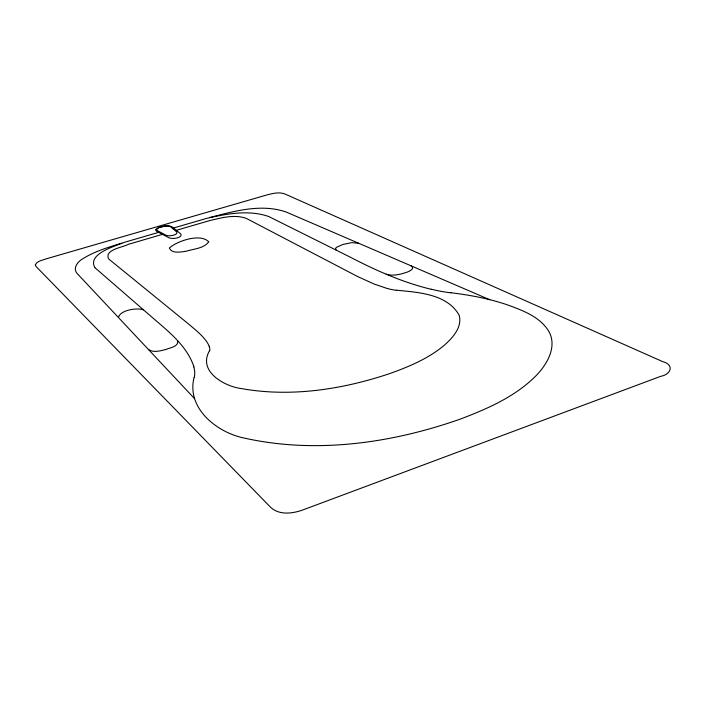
<?xml version="1.0" encoding="UTF-8"?>
<svg xmlns="http://www.w3.org/2000/svg" width="706" height="706" viewBox="0 0 706 706"><rect width="100%" height="100%" fill="white"/><g stroke="black" fill="none" stroke-linecap="round" stroke-linejoin="round"><path stroke-width="1.06" d="M156.185 229.856L159.009 227.57L165.478 226.052M194.053 377.586C186.269 408.509 217.289 432.752 244.541 438.135C315.864 454.011 391.336 443.262 459.659 419.329C487.122 408.977 515.159 396.798 536.136 375.627C546.929 364.534 557.325 347.043 549.012 331.679C540.116 316.694 522.608 310.402 507.049 304.736C488.914 298.62 470.028 295.046 451.055 292.761M209.435 350.864C197.601 371.347 224.42 386.482 241.531 388.6C290.775 397.39 341.942 389.518 389.024 373.827C408.695 366.838 428.524 358.622 444.612 344.987C452.705 337.662 462.483 327.178 459.174 315.291C447.207 293.802 418.243 292.399 396.366 290.184M158.647 232.353L124.291 242.352C114.972 246.253 87.014 253.913 94.922 267.671M121.811 243.129C108.415 247.268 94.666 251.265 82.734 258.828C77.686 261.538 72.25 268.554 77.386 273.76L194.627 398.714M173.447 228.047L206.929 218.295C226.926 213.759 248.609 209.656 268.518 216.433M209.532 217.598C233.792 211.279 261.246 203.302 286.265 212.065L489.77 299.723M162.477 234.366L128.377 244.311C123.232 247.321 103.8 249.659 108.715 258.987L189.349 324.645C196.683 331.043 205.049 337.212 209.285 346.231M176.288 230.332L209.594 220.616C221.481 217.854 234.542 214.015 246.473 218.481L357.633 276.549L374.136 284.041L387.488 288.595M163.298 226.344L158.673 227.429L155.797 229.503A12.276 3.195 -12.3 0 0 155.708 229.679L156.397 231.162L168.61 237.578C171.902 239.669 183.057 237.816 180.851 233.995L171.779 226.714L168.866 225.867A12.302 3.203 -12.4 0 0 168.46 225.832L166.131 225.814L170.208 226.502L176.897 232.115C178.221 235.283 168.513 236.572 166.166 235.327L156.22 230.05M163.007 226.176L166.219 225.999M165.328 225.867L166.06 225.814M431.181 289.284C402.641 282.418 375.636 270.389 349.699 256.86L268.854 216.583M358.701 243.261L351.747 242.635L342.869 244.461L336.285 247.409L335.456 248.812L336.303 250.18M386.208 274.193C392.262 276.064 398.766 274.837 404.653 272.922C407.424 272.225 416.363 268.986 410.892 265.738M143.442 309.802C136.849 307.498 119.923 310.137 118.449 317.524M148.489 349.541C153.731 353.026 160.509 350.776 166.095 349.408C169.934 347.74 178.883 346.646 177.621 340.839M95.133 267.874L153.114 318.185C169.043 331.944 187.187 346.205 193.974 366.935M450.931 292.84A130.381 41.08 -7.5 0 1 431.322 289.222M193.771 366.988A147.272 52.588 -15.3 0 1 194.265 377.551M209.064 346.293A48.423 16.935 -13.3 0 1 209.656 350.829M396.234 290.263A45.343 14.782 -9 0 1 387.656 288.533M208.702 241.743C204.069 248.583 193.594 248.83 186.207 251.248C181.027 251.901 171.796 254.072 169.352 247.982C177.171 241.055 200.248 233.024 208.702 241.743M35.3 264.882L36.024 266.444L269.957 506.643C279.02 515.989 293.652 513.544 304.568 509.308L660.639 376.351C671.053 374.498 674.645 364.746 662.616 361.587L285.074 194.053C279.161 191.714 272.613 193.426 266.727 194.988L46.384 258.784C42.66 260.293 37.171 260.779 35.309 264.812"/></g></svg>
